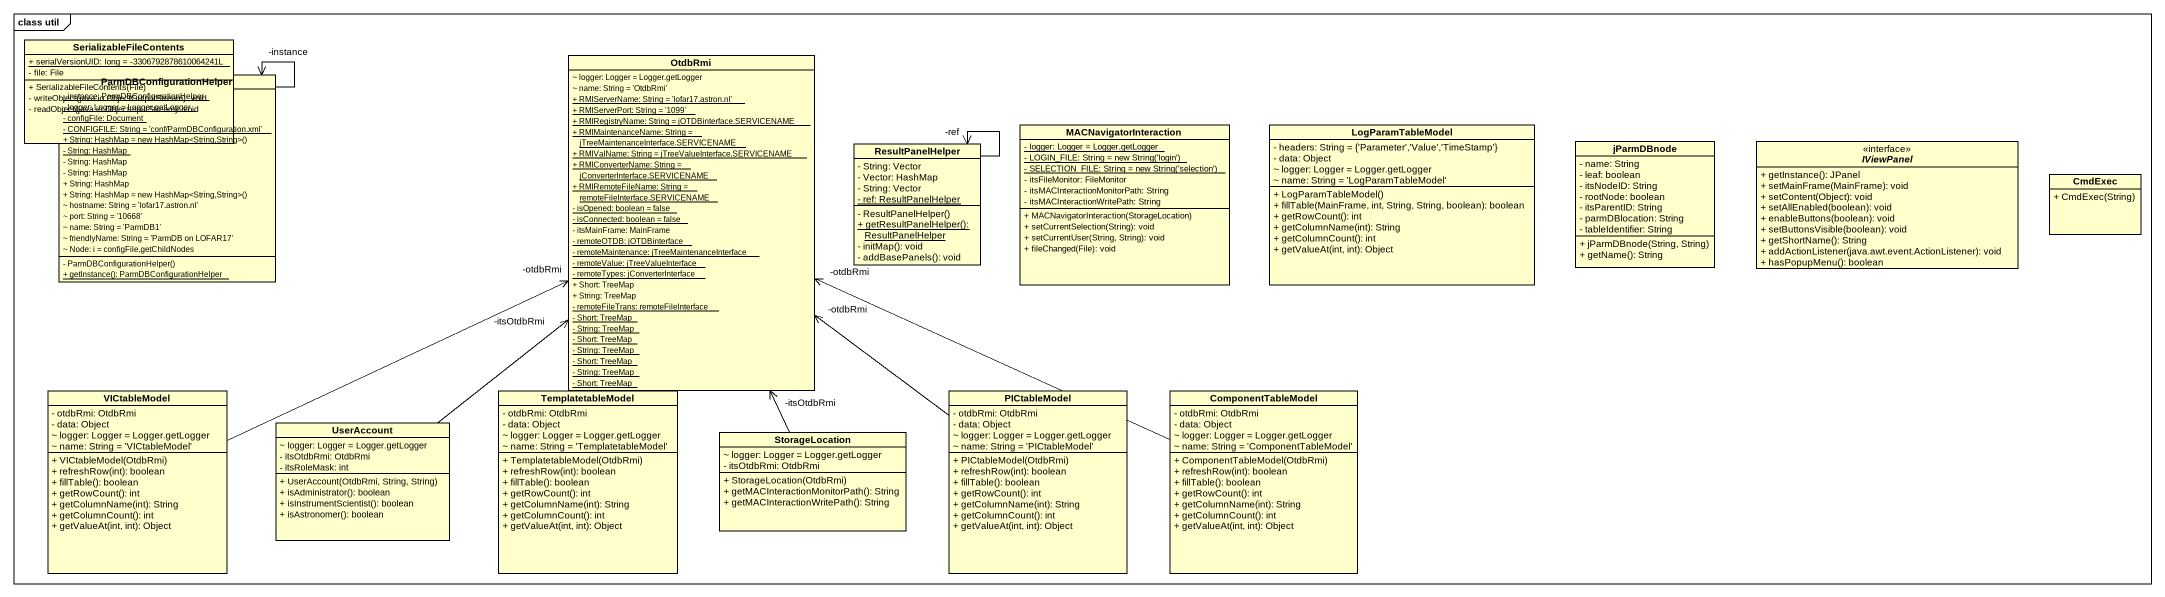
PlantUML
@startuml
mainframe class util
hide circle
hide empty members
skinparam classAttributeIconSize 0
class SerializableFileContents {
  {static} + serialVersionUID: long = -3306792878610064241L
  - file: File
  + SerializableFileContents(File)
  - writeObject(java.io.ObjectOutputStream): void
  - readObject(java.io.ObjectInputStream): void
}
class ParmDBConfigurationHelper {
  {static} - instance: ParmDBConfigurationHelper
  {static} - logger: Logger = Logger.getLogger
  {static} - configFile: Document
  {static} - CONFIGFILE: String = 'conf/ParmDBConfiguration.xml'
  {field} + String: HashMap = new HashMap<String,String>()
  {static} - String: HashMap
  - String: HashMap
  - String: HashMap
  + String: HashMap
  {field} + String: HashMap = new HashMap<String,String>()
  ~ hostname: String = 'lofar17.astron.nl'
  ~ port: String = '10668'
  ~ name: String = 'ParmDB1'
  ~ friendlyName: String = 'ParmDB on LOFAR17'
  ~ Node: i = configFile.getChildNodes
  - ParmDBConfigurationHelper()
  {static} + getInstance(): ParmDBConfigurationHelper
}
class OtdbRmi {
  ~ logger: Logger = Logger.getLogger
  ~ name: String = 'OtdbRmi'
  {static} + RMIServerName: String = 'lofar17.astron.nl'
  {static} + RMIServerPort: String = '1099'
  {static} + RMIRegistryName: String = jOTDBinterface.SERVICENAME
  {static} + RMIMaintenanceName: String = jTreeMaintenanceInterface.SERVICENAME
  {static} + RMIValName: String = jTreeValueInterface.SERVICENAME
  {static} + RMIConverterName: String = jConverterInterface.SERVICENAME
  {static} + RMIRemoteFileName: String = remoteFileInterface.SERVICENAME
  {static} - isOpened: boolean = false
  {static} - isConnected: boolean = false
  - itsMainFrame: MainFrame
  {static} - remoteOTDB: jOTDBinterface
  {static} - remoteMaintenance: jTreeMaintenanceInterface
  {static} - remoteValue: jTreeValueInterface
  {static} - remoteTypes: jConverterInterface
  + Short: TreeMap
  + String: TreeMap
  {static} - remoteFileTrans: remoteFileInterface
  {static} - Short: TreeMap
  {static} - String: TreeMap
  {static} - Short: TreeMap
  {static} - String: TreeMap
  {static} - Short: TreeMap
  {static} - String: TreeMap
  {static} - Short: TreeMap
}
class MACNavigatorInteraction {
  {static} - logger: Logger = Logger.getLogger
  {static} {field} - LOGIN_FILE: String = new String('login')
  {static} {field} - SELECTION_FILE: String = new String('selection')
  - itsFileMonitor: FileMonitor
  - itsMACInteractionMonitorPath: String
  - itsMACInteractionWritePath: String
  + MACNavigatorInteraction(StorageLocation)
  + setCurrentSelection(String): void
  + setCurrentUser(String, String): void
  + fileChanged(File): void
}
class LogParamTableModel {
  - headers: String = {'Parameter','Value','TimeStamp'}
  - data: Object
  ~ logger: Logger = Logger.getLogger
  ~ name: String = 'LogParamTableModel'
  + LogParamTableModel()
  + fillTable(MainFrame, int, String, String, boolean): boolean
  + getRowCount(): int
  + getColumnName(int): String
  + getColumnCount(): int
  + getValueAt(int, int): Object
}
class ResultPanelHelper {
  - String: Vector
  - Vector: HashMap
  - String: Vector
  {static} - ref: ResultPanelHelper
  - ResultPanelHelper()
  {static} + getResultPanelHelper(): ResultPanelHelper
  - initMap(): void
  - addBasePanels(): void
}
class jParmDBnode {
  - name: String
  - leaf: boolean
  - itsNodeID: String
  - rootNode: boolean
  - itsParentID: String
  - parmDBlocation: String
  - tableIdentifier: String
  + jParmDBnode(String, String)
  + getName(): String
}
interface IViewPanel <<interface>> {
  + getInstance(): JPanel
  + setMainFrame(MainFrame): void
  + setContent(Object): void
  + setAllEnabled(boolean): void
  + enableButtons(boolean): void
  + setButtonsVisible(boolean): void
  + getShortName(): String
  + addActionListener(java.awt.event.ActionListener): void
  + hasPopupMenu(): boolean
}
class CmdExec {
  + CmdExec(String)
}
class VICtableModel {
  - otdbRmi: OtdbRmi
  - data: Object
  ~ logger: Logger = Logger.getLogger
  ~ name: String = 'VICtableModel'
  + VICtableModel(OtdbRmi)
  + refreshRow(int): boolean
  + fillTable(): boolean
  + getRowCount(): int
  + getColumnName(int): String
  + getColumnCount(): int
  + getValueAt(int, int): Object
}
class TemplatetableModel {
  - otdbRmi: OtdbRmi
  - data: Object
  ~ logger: Logger = Logger.getLogger
  ~ name: String = 'TemplatetableModel'
  + TemplatetableModel(OtdbRmi)
  + refreshRow(int): boolean
  + fillTable(): boolean
  + getRowCount(): int
  + getColumnName(int): String
  + getColumnCount(): int
  + getValueAt(int, int): Object
}
class PICtableModel {
  - otdbRmi: OtdbRmi
  - data: Object
  ~ logger: Logger = Logger.getLogger
  ~ name: String = 'PICtableModel'
  + PICtableModel(OtdbRmi)
  + refreshRow(int): boolean
  + fillTable(): boolean
  + getRowCount(): int
  + getColumnName(int): String
  + getColumnCount(): int
  + getValueAt(int, int): Object
}
class ComponentTableModel {
  - otdbRmi: OtdbRmi
  - data: Object
  ~ logger: Logger = Logger.getLogger
  ~ name: String = 'ComponentTableModel'
  + ComponentTableModel(OtdbRmi)
  + refreshRow(int): boolean
  + fillTable(): boolean
  + getRowCount(): int
  + getColumnName(int): String
  + getColumnCount(): int
  + getValueAt(int, int): Object
}
class UserAccount {
  ~ logger: Logger = Logger.getLogger
  - itsOtdbRmi: OtdbRmi
  - itsRoleMask: int
  + UserAccount(OtdbRmi, String, String)
  + isAdministrator(): boolean
  + isInstrumentScientist(): boolean
  + isAstronomer(): boolean
}
class StorageLocation {
  ~ logger: Logger = Logger.getLogger
  - itsOtdbRmi: OtdbRmi
  + StorageLocation(OtdbRmi)
  + getMACInteractionMonitorPath(): String
  + getMACInteractionWritePath(): String
}
ParmDBConfigurationHelper --> "-instance" ParmDBConfigurationHelper
ResultPanelHelper --> "-ref" ResultPanelHelper
VICtableModel -right-> "-otdbRmi" OtdbRmi
PICtableModel -up-> "-otdbRmi" OtdbRmi
ComponentTableModel -left-> "-otdbRmi" OtdbRmi
UserAccount -up-> "-itsOtdbRmi" OtdbRmi
StorageLocation -up-> "-itsOtdbRmi" OtdbRmi
@enduml
